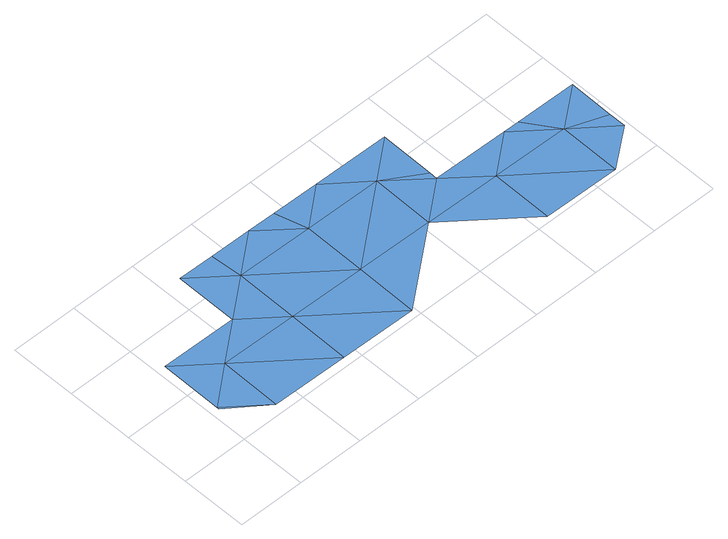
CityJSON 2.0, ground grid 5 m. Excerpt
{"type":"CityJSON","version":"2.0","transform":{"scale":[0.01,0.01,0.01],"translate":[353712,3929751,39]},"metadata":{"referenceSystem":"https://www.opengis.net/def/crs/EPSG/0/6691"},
"CityObjects":{
"waterbody1":{"type":"WaterBody","attributes":{"name":"3","class":"1140","function":"1","WaterBodyRiverFloodingRiskAttribute.description":"6","WaterBodyRiverFloodingRiskAttribute.rankOrg":"1","WaterBodyRiverFloodingRiskAttribute.adminType":"2","WaterBodyRiverFloodingRiskAttribute.scale":"L2"},"geometry":[{"type":"MultiSurface","lod":"1","boundaries":[[[0,1,2]],[[2,3,4]],[[3,2,1]],[[5,3,1]],[[6,4,3]],[[7,6,3]],[[3,5,7]],[[8,9,6]],[[7,8,6]],[[8,10,9]],[[5,11,7]],[[8,12,10]],[[8,7,13]],[[7,11,13]],[[8,14,12]],[[8,13,14]],[[14,15,12]],[[11,16,13]],[[15,14,17]],[[18,17,14]],[[14,13,18]],[[13,16,18]],[[18,19,17]],[[16,20,18]],[[21,20,16]],[[22,21,16]],[[23,19,18]],[[23,18,20]],[[24,20,21]],[[22,25,21]],[[25,26,21]],[[21,26,24]],[[24,26,27]],[[28,27,26]],[[26,25,29]],[[30,28,26]],[[30,26,29]]]}]}
},
"vertices":[
[63,288,46],[340,72,45],[63,304,46],[348,533,46],[70,770,46],[907,63,46],[633,761,47],[915,524,47],[922,989,47],[640,1227,47],[904,1223,48],[1474,54,47],[1212,1218,49],[1482,514,48],[1489,980,50],[1421,1214,49],[2048,505,50],[1774,1208,51],[2056,971,52],[2346,1199,52],[2338,733,51],[2615,496,51],[2608,35,49],[2339,791,51],[2900,724,52],[3175,26,52],[3182,486,53],[3022,722,52],[3472,715,53],[3464,249,53],[3466,376,53]
]}
